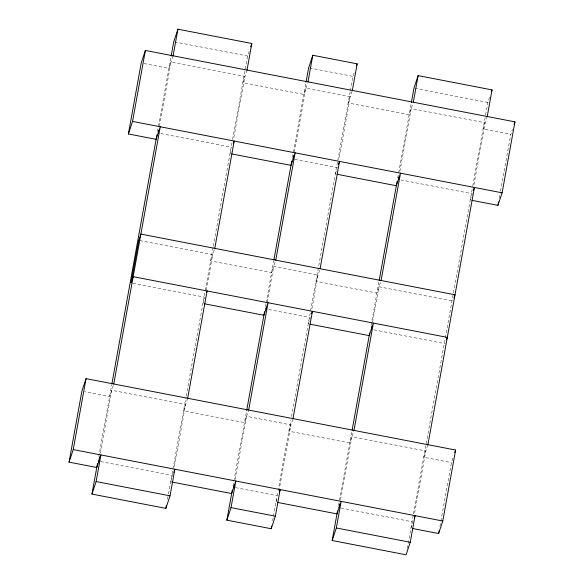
<?xml version="1.0" encoding="UTF-8"?>
<svg xmlns="http://www.w3.org/2000/svg" width="584" height="584" viewBox="0 0 584 584"><rect width="100%" height="100%" fill="white"/><g stroke="black" fill="none" stroke-linecap="round" stroke-linejoin="round"><path stroke-width="0.44" stroke-dasharray="2.92 2.19" d="M98.776 456.403L111.756 384.601M157.519 131.495L170.988 56.998M100.302 453.235L111.683 390.258L185.595 404.544L174.207 467.521M159.476 125.94L171.017 62.079L244.93 76.365L233.542 139.335M167.491 499.408L168.302 494.918M168.469 494.02L185.989 397.084M186.157 396.193L213.094 247.2M213.255 246.302L232.425 140.284M232.563 139.496L247.66 56.02L249.602 50.173M173.09 473.726L170.681 481.771M206.283 290.124L212.7 254.646L138.788 240.36M233.016 486.056L246.645 410.669M265.472 306.549L265.976 303.746M266.122 302.957L273.743 260.778M292.438 157.388L306.038 82.169M235.184 479.303L246.572 416.326L290.92 424.896L279.371 488.757M267.26 301.906L273.677 266.428L318.024 274.998L311.608 310.476M294.365 152.008L305.906 88.147L350.254 96.718L338.873 159.688M272.655 520.658L273.305 517.066M273.465 516.168L290.832 420.13M291.482 416.545L350.225 91.637M350.385 90.739L352.984 76.373L354.649 71.358M338.501 505.51L351.969 431.021M371.117 325.106L378.906 282.028M397.733 177.916L411.362 102.521M340.516 499.656L351.897 436.679L425.809 450.965L414.26 514.825M372.585 322.258L379.001 286.781L452.914 301.067M399.85 171.47L411.231 108.5L485.143 122.779L473.755 185.756M407.223 548.515L413.304 514.884M413.457 514L472.639 186.705M472.777 185.909L485.435 115.902M485.596 115.004L487.874 102.441L489.815 96.586M439.898 526.454L440.694 522.016M440.854 521.132L451.439 462.586L453.388 456.739M499.232 198.268L500.349 192.063M500.51 191.172L510.774 134.408L512.445 129.392M173.105 55.809L168.937 68.35L143.898 63.51M113.252 385.557L109.595 396.529L84.563 391.696M247.017 70.095L242.842 82.636L303.826 94.418L307.476 83.439M230.016 153.592L231.322 149.672M214.262 249.945L210.612 260.917L271.589 272.699L275.239 261.727M202.918 303.49L204.999 297.219M187.683 398.273L183.507 410.815L244.484 422.597L248.397 410.844M352.079 91.228L348.166 102.988L409.15 114.771L413.319 102.229M335.34 173.944L336.647 170.024M319.587 270.297L315.937 281.269L376.914 293.051L380.564 282.079M308.243 323.843L310.323 317.572L265.976 309.002M292.745 419.407L288.832 431.167L349.809 442.949L353.984 430.408M276.006 502.123L277.312 498.203M487.231 116.508L483.056 129.049L510.774 134.408M470.229 200.005L472.317 193.742L401.077 179.974M427.897 444.694L423.721 457.236L451.439 462.586M410.895 528.191L412.983 521.921M174.638 41.909L247.66 56.02M309.52 67.978L352.984 76.373M414.852 88.33L487.874 102.441M160.863 133.553L232.103 147.321M294.854 159.447L337.428 167.674M132.867 283.284L204.108 297.044M373.972 329.872L445.212 343.64M100.638 461.564L171.878 475.332M235.52 487.625L277.203 495.685M340.852 507.985L412.092 521.746"/><path stroke-width="0.88" d="M173.813 472.368L174.85 469.229L170.039 495.838L165.871 508.379L91.958 494.101L96.126 481.559L100.944 454.951L96.769 467.492L69.051 462.134L81.884 391.178L86.052 378.636L455.615 450.045L442.781 521.008L438.613 533.55L412.684 528.535M113.77 383.995L160.279 126.764L156.103 139.306L128.385 133.955L141.218 62.992L145.387 50.45L514.949 121.866L502.116 192.822L497.948 205.364L472.018 200.356M69.051 462.134L73.226 449.592L86.052 378.636M128.385 133.955L132.561 121.414L145.387 50.45M91.958 494.101L97.477 463.586M111.916 383.703L156.906 134.875M171.148 56.1L173.747 41.741L177.916 29.2L251.828 43.486L247.017 70.095M98.857 461.221L99.66 456.783M158.191 133.035L158.673 130.378M173.105 55.809L177.916 29.2M165.871 508.379L166.36 505.686M187.683 398.273L207.086 290.949L206.568 292.518M214.781 248.375L234.191 141.051L233.403 143.401M279.393 491.932L280.174 489.582L275.363 516.19L271.195 528.732L226.847 520.161L232.301 490.005M246.645 410.669L264.53 311.725M273.911 259.88L291.796 160.936M306.038 82.169L308.637 67.81L312.805 55.268L357.152 63.839L352.342 90.447M233.746 487.282L234.228 484.625M265.976 309.002L266.297 307.228M293.08 159.103L293.723 155.556M226.847 520.161L231.016 507.627L235.834 481.012L231.658 493.553L171.565 481.946M248.66 410.056L268.063 302.731L263.895 315.272L204.685 303.833M275.757 260.157L295.168 152.833L290.993 165.374L231.782 153.935M307.994 81.877L312.805 55.268M271.195 528.732L271.684 526.045M293.007 418.626L312.411 311.301L311.63 313.652M320.105 268.728L339.516 161.403L338.472 164.535M414.282 518.001L415.063 515.65L410.253 542.259L406.084 554.8L332.172 540.514L337.53 510.898M352.13 430.123L369.694 332.968M379.235 280.232L397.084 181.5M411.362 102.521L413.961 88.162L418.129 75.621L492.042 89.9L487.231 116.508M339.07 507.635L339.713 504.087M371.3 329.354L371.942 325.806M398.405 179.456L398.887 176.799M332.172 540.514L336.34 527.98L341.158 501.364L336.983 513.905L277.772 502.466M353.984 430.408L373.388 323.083L369.219 335.625L310.009 324.186M381.082 280.51L400.493 173.185L396.317 185.727L337.107 174.287M413.319 102.229L418.129 75.621M427.897 444.694L474.405 187.471L473.361 190.603M438.613 533.55L439.095 530.885M497.948 205.364L498.59 201.816M250.718 46.83L251.828 43.486M356.598 65.51L357.152 63.839M491.487 91.571L492.042 89.9M453.958 297.928L454.994 294.796L140.868 234.089L138.788 240.36L131.086 282.933L133.174 276.67L447.3 337.369L446.519 339.72M514.11 124.377L514.949 121.866M454.775 452.556L455.615 450.045M132.561 121.414L502.116 192.822M73.226 449.592L442.781 521.008M96.126 481.559L170.039 495.838M231.016 507.627L275.363 516.19M336.34 527.98L410.253 542.259"/></g></svg>
